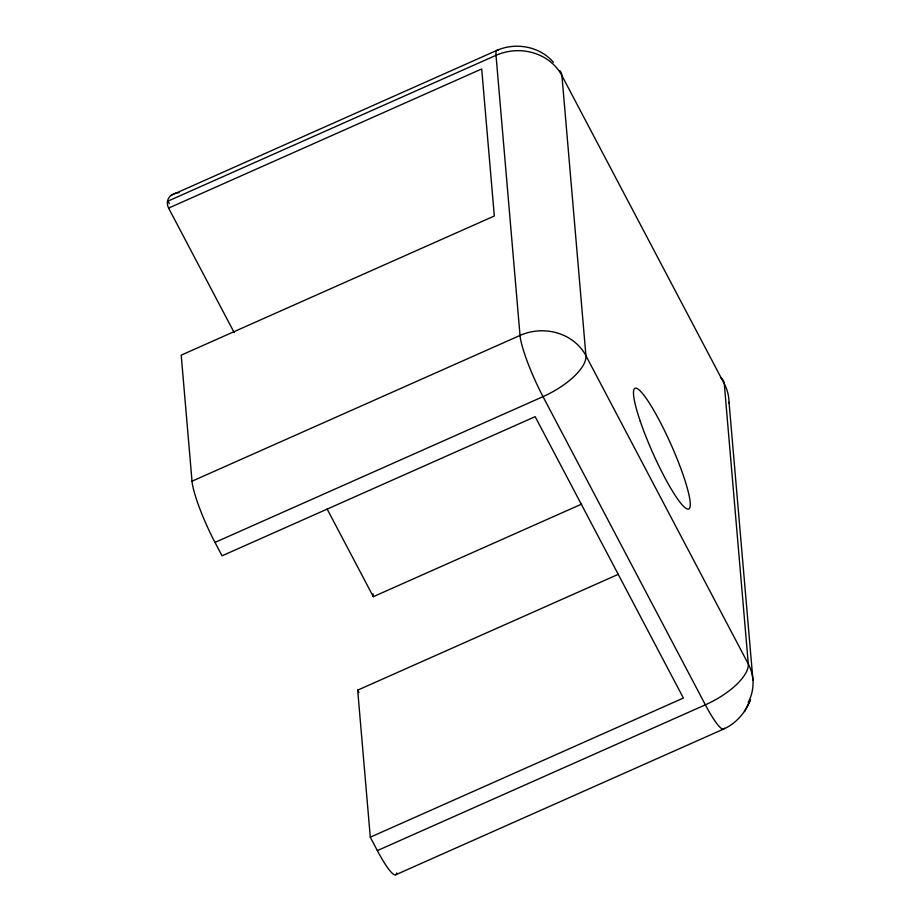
<?xml version="1.0" encoding="UTF-8"?>
<svg xmlns="http://www.w3.org/2000/svg" width="921" height="921" viewBox="0 0 921 921"><rect width="100%" height="100%" fill="white"/><g stroke="black" fill="none" stroke-linecap="round" stroke-linejoin="round"><path stroke-width="1.38" d="M744.536 711.599L750.454 699.741C745.573 712.347 736.363 723.284 723.918 728.925L395.903 874.697M179.042 192.696C170.961 192.903 164.514 199.581 168.601 208.1L234.164 332.55M171.03 195.344L496.833 50.413C515.679 42.021 539.902 46.361 553.417 62.317M168.601 208.1L481.706 68.948L494.312 216.009L181.207 355.149L192.017 481.199A49.527 7.518 66 0 0 214.996 542.411L222.053 555.812L535.159 416.66L683.394 698.049L370.288 837.201L377.357 850.601A49.527 7.518 66 0 0 396.698 872.947M192.017 481.199L520.031 335.428A49.527 44.807 -4.9 0 1 585.94 355.748L748.289 663.937A49.527 44.807 -4.9 0 1 748.197 702.493M214.996 542.411L543.01 396.64A49.527 19.698 -27.8 0 0 585.94 355.748L561.925 75.637A49.527 19.698 -27.8 0 0 559.703 70.629M327.151 509.06L373.316 596.681L581.612 504.109M370.288 837.201L357.682 690.14L618.382 574.278M377.357 850.601L705.371 704.83A49.527 19.698 -27.8 0 0 748.289 663.937L724.286 383.827L561.925 75.637A49.527 44.807 -4.9 0 0 496.016 55.318L168.002 201.089L169.337 203.633M357.682 690.14L358.994 692.638M752.952 680.135L729.041 402.327M373.074 593.884L373.316 596.681M498.48 50.379A49.527 7.518 66 0 0 496.016 55.318L520.031 335.428A49.527 7.518 66 0 0 543.01 396.64L705.371 704.83A49.527 7.518 66 0 0 724.424 728.246M720.475 377.495A49.527 19.698 -27.8 0 1 724.286 383.827A49.527 44.807 -4.9 0 1 729.041 403.237M640.256 421.254A66.024 10.027 66 0 0 688.551 509.048A66.024 10.027 66 0 0 656.8 415.682A66.024 10.027 66 0 0 640.256 421.254"/></g></svg>
